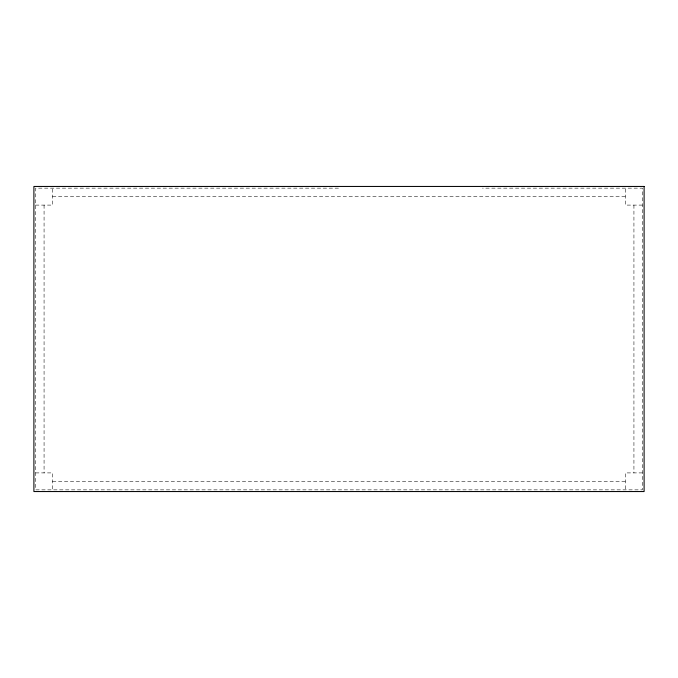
<?xml version="1.0" encoding="UTF-8"?>
<svg xmlns="http://www.w3.org/2000/svg" width="678" height="678" viewBox="0 0 678 678"><rect width="100%" height="100%" fill="white"/><g stroke="black" fill="none" stroke-linecap="round" stroke-linejoin="round"><path stroke-width="0.51" stroke-dasharray="3.39 2.54" d="M338.475 188.145L35.595 188.145L35.595 489.855L642.405 489.855L642.405 188.145L482.49 188.145M52.545 196.62L625.455 196.62M35.595 205.095L52.545 205.095L52.545 188.145M642.405 205.095L625.455 205.095L625.455 188.145M35.595 472.905L52.545 472.905L52.545 489.855M642.405 472.905L625.455 472.905L625.455 489.855M52.545 481.38L625.455 481.38M633.93 205.095L633.93 472.905M44.07 205.095L44.07 472.905"/><path stroke-width="1.02" d="M644.1 186.45L33.9 186.45L33.9 491.55L644.1 491.55L644.1 186.45"/></g></svg>
